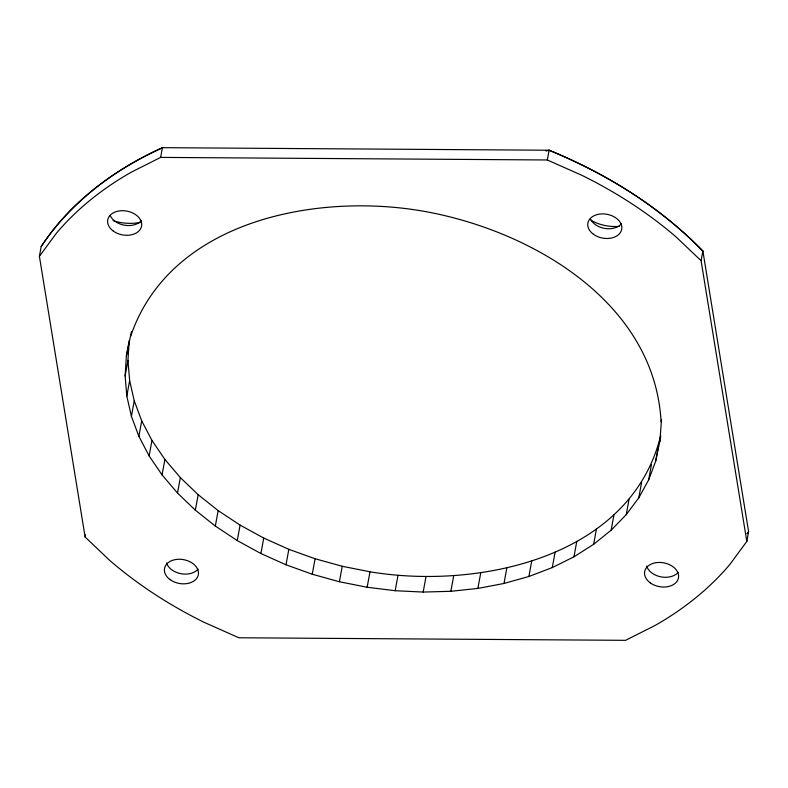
<?xml version="1.0" encoding="UTF-8"?>
<svg xmlns="http://www.w3.org/2000/svg" width="788" height="788" viewBox="0 0 788 788"><rect width="100%" height="100%" fill="white"/><g stroke="black" fill="none" stroke-linecap="round" stroke-linejoin="round"><path stroke-width="1.18" d="M125.125 375.906L126.376 355.979L129.212 340.514L127.961 360.441L125.125 375.906L126.809 396.088L131.409 416.291L138.875 436.316L149.129 455.927L162.062 474.908L177.517 493.052L195.335 510.171L215.331 526.069L237.267 540.578L260.907 553.531L285.995 564.789L312.265 574.225L339.411 581.751L367.149 587.257L395.172 590.714L423.176 592.064L450.844 591.295L477.883 588.419L503.995 583.465L528.896 576.491L552.299 567.567L573.96 556.801L593.64 544.301L611.124 530.206L626.224 514.672L638.763 497.878L648.613 479.99L655.665 461.216L660.708 436.995M659.842 441.763L661.526 419.452M39.4 256.317L41.183 246.575C70.309 202.083 114.408 169.42 162.427 147.671L549.108 150.232C606.189 173.527 659.714 206.653 702.876 250.968L748.6 531.683L746.817 541.425L729.836 564.484A389.183 273.751 10.4 0 1 655.074 625.475L625.573 640.329L238.892 637.768L204.476 622.49A389.183 273.751 10.4 0 1 109.66 560.366L85.124 537.032L39.4 256.317L56.372 233.258A389.183 273.751 10.4 0 1 131.143 172.257L160.644 157.403L547.325 159.974L581.731 175.251A389.183 273.751 10.4 0 1 676.557 237.375L701.084 260.71L746.817 541.425M85.124 537.032L85.518 534.865M160.644 157.403L162.427 147.671M126.376 355.979L131.419 331.768M126.809 396.088L129.646 380.624L127.961 360.441M131.409 416.291L134.246 400.826L129.646 380.624M138.875 436.316L141.712 420.851L134.246 400.826M149.129 455.927L151.966 440.453L141.712 420.851M162.062 474.908L164.899 459.443L151.966 440.453M177.517 493.052L180.353 477.587L164.899 459.443M195.335 510.171L198.182 494.706L180.353 477.587M215.331 526.069L218.168 510.604L198.182 494.706M237.267 540.578L240.104 525.113L218.168 510.604M260.907 553.531L263.744 538.066L240.104 525.113M285.995 564.789L288.841 549.325L263.744 538.066M312.265 574.225L315.101 558.761L288.841 549.325M339.411 581.751L342.248 566.276L315.101 558.761M367.149 587.257L369.996 571.793C478.021 589.828 630.843 558.012 660.718 435.449M395.172 590.714L398.019 575.25M423.176 592.064L426.012 576.599M450.844 591.295L453.691 575.831M547.325 159.974L549.108 150.232C606.149 173.724 659.871 206.692 702.916 251.224M477.883 588.419L480.729 572.955M503.995 583.465L506.832 568M528.896 576.491L531.733 561.026M552.299 567.567L555.136 552.102M573.96 556.801L576.796 541.336M593.64 544.301L596.486 528.837M611.124 530.206L613.97 514.741M626.224 514.672L629.06 499.208M638.763 497.878L641.599 482.414M648.613 479.99L651.449 464.526M655.665 461.216L658.502 445.752M701.084 260.71L702.876 250.968M130.552 336.525C169.42 221.664 312.826 193.237 419.058 210.475C527.27 228.146 654.483 299.982 661.093 421.826M747.182 533.604L748.6 531.683L747.152 533.614M41.183 246.575C70.556 202.161 114.546 169.253 162.781 147.671M546.025 151.02L549.108 150.232M140.973 222.403C131.694 224.028 121.973 223.664 113.048 220.61M619.23 226.422C609.528 227.092 599.481 225.201 591.039 220.276M342.248 566.276L369.996 571.793M141.279 220.64A17.208 12.106 10.4 0 1 124.78 225.26A17.208 12.106 10.4 0 1 110.251 215.636M198.054 569.192A17.208 12.106 10.4 0 1 180.669 573.644A17.208 12.106 10.4 0 1 166.554 562.918M678.182 572.374A17.208 12.106 10.4 0 1 660.797 576.836A17.208 12.106 10.4 0 1 646.682 566.099M621.407 223.831A17.208 12.106 10.4 0 1 604.908 228.441A17.208 12.106 10.4 0 1 590.379 218.828M113.334 231.091A17.208 12.106 10.4 0 0 141.367 226.974A17.208 12.106 10.4 0 0 119.264 210.928A17.208 12.106 10.4 0 0 113.334 231.091M170.109 579.643A17.208 12.106 10.4 0 0 198.143 575.526A17.208 12.106 10.4 0 0 176.039 559.48A17.208 12.106 10.4 0 0 170.109 579.643M650.228 582.834A17.208 12.106 10.4 0 0 678.271 578.717A17.208 12.106 10.4 0 0 656.168 562.671A17.208 12.106 10.4 0 0 650.228 582.834M593.453 234.282A17.208 12.106 10.4 0 0 621.496 230.165A17.208 12.106 10.4 0 0 599.392 214.119A17.208 12.106 10.4 0 0 593.453 234.282"/></g></svg>
